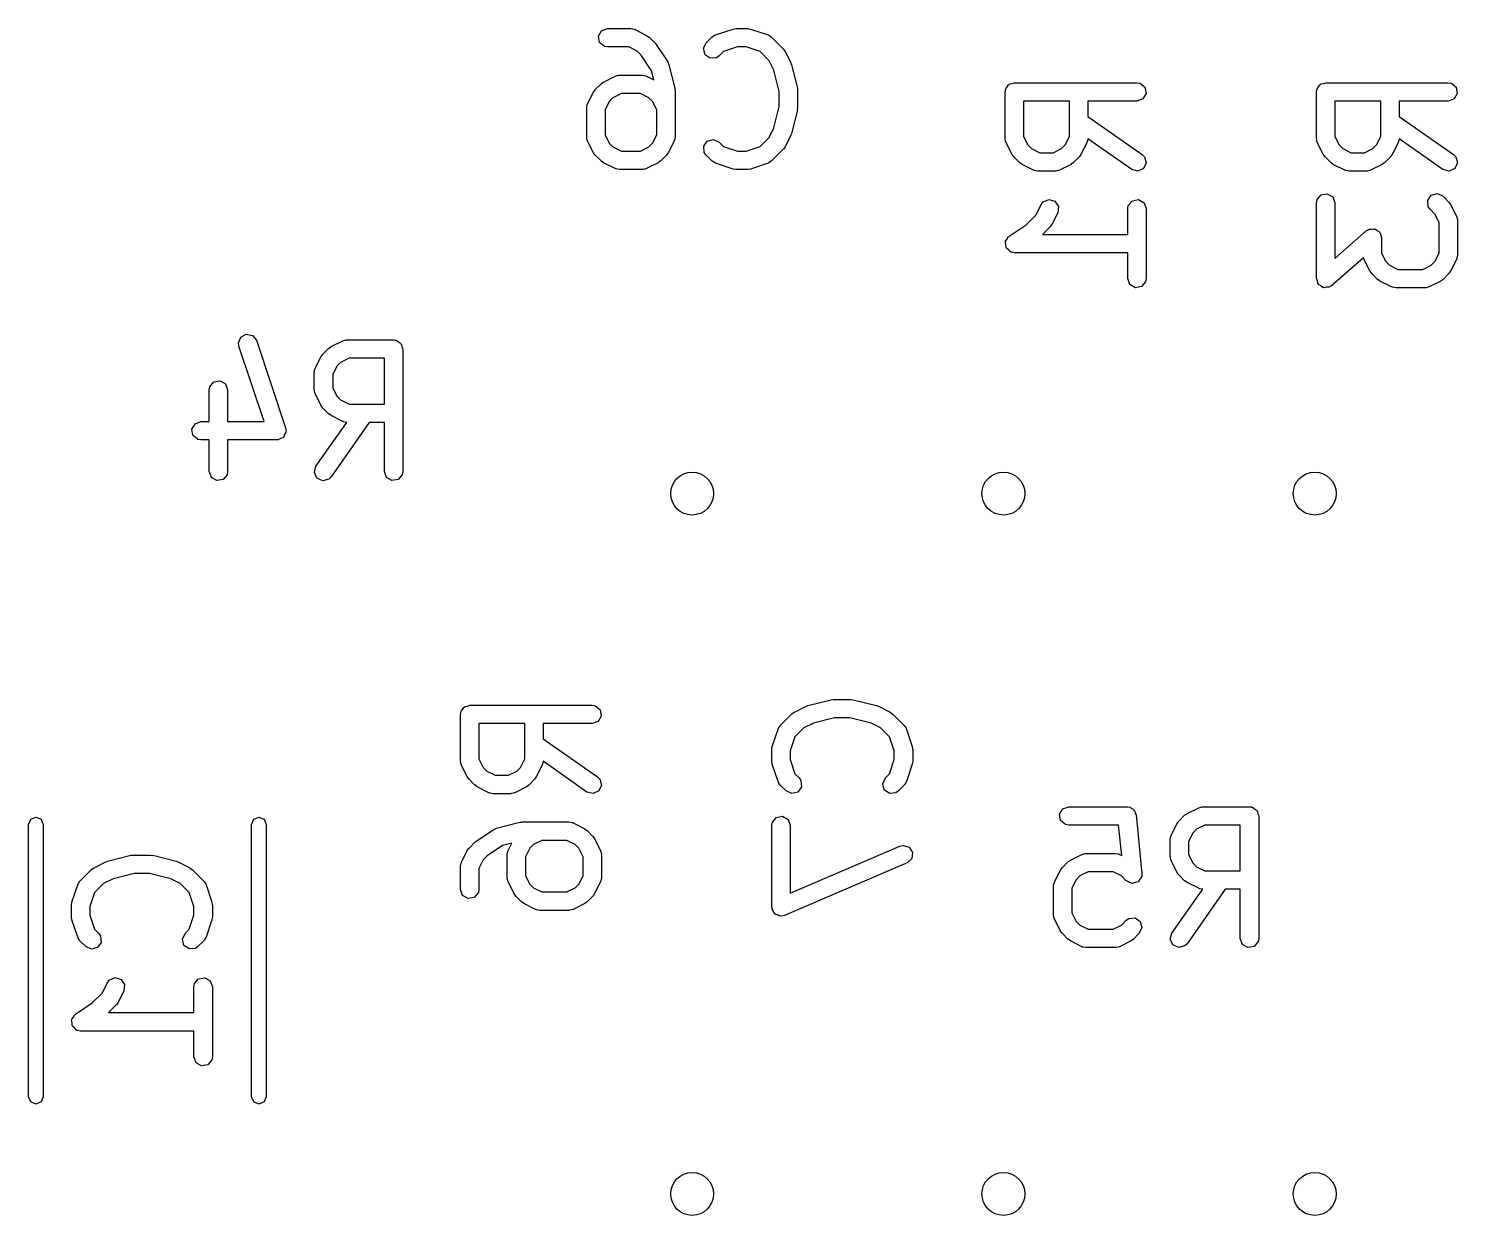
# Model space of a CAD drawing. Extents: x 0.07 to 2.32, y 0.09 to 1.51.
# Drawn here: x 1.8618 to 2.3209, y 0.6681 to 1.0494 of the extents above; entities that cross this region are included whole.
import ezdxf

# ---------------------------------------------------------------- set-up
doc = ezdxf.new("R2010")
doc.units = 0
doc.header["$MEASUREMENT"] = 0
doc.layers.add('BLACK', color=7, linetype='CONTINUOUS')

msp = doc.modelspace()

# ---------------------------------------------------------------- linework, layer by layer
at = {"layer": 'BLACK', "linetype": 'CONTINUOUS'}
for p, q in [((2.04491, 1.04698), (2.04592, 1.04873)), ((2.04526, 1.04499), (2.04491, 1.04698)), ((2.04592, 1.04873), (2.04782, 1.04942)), ((2.04782, 1.04942), (2.05531, 1.04942)), ((2.05531, 1.04942), (2.05632, 1.04924)), ((2.05632, 1.04924), (2.05646, 1.04912)), ((2.05646, 1.04912), (2.05664, 1.0491)), ((2.05664, 1.0491), (2.06038, 1.04723)), ((2.06038, 1.04723), (2.06109, 1.0467)), ((2.06109, 1.0467), (2.06115, 1.04668)), ((2.06115, 1.04668), (2.06303, 1.0448)), ((2.07947, 1.0448), (2.08135, 1.04668)), ((2.08135, 1.04668), (2.08219, 1.04727)), ((2.08219, 1.04727), (2.08236, 1.04728)), ((2.08236, 1.04728), (2.0825, 1.04739)), ((2.0825, 1.04739), (2.08813, 1.04926)), ((2.08813, 1.04926), (2.089, 1.04939)), ((2.089, 1.04939), (2.08906, 1.04942)), ((2.08906, 1.04942), (2.09281, 1.04942)), ((2.09281, 1.04942), (2.09368, 1.04926)), ((2.09368, 1.04926), (2.09374, 1.04926)), ((2.09374, 1.04926), (2.09937, 1.04739)), ((2.09937, 1.04739), (2.10027, 1.0469)), ((2.10027, 1.0469), (2.10036, 1.04675)), ((2.10036, 1.04675), (2.10052, 1.04668)), ((2.10052, 1.04668), (2.10427, 1.04293)), ((2.04681, 1.04369), (2.04526, 1.04499)), ((2.04782, 1.04351), (2.04681, 1.04369)), ((2.05462, 1.04351), (2.04782, 1.04351)), ((2.05732, 1.04216), (2.05462, 1.04351)), ((2.05864, 1.04083), (2.05732, 1.04216)), ((2.06303, 1.0448), (2.06329, 1.04443)), ((2.06329, 1.04443), (2.0634, 1.04435)), ((2.0634, 1.04435), (2.06715, 1.03873)), ((2.07862, 1.04297), (2.07947, 1.0448)), ((2.07914, 1.04102), (2.07862, 1.04297)), ((2.08954, 1.04351), (2.08503, 1.04201)), ((2.09233, 1.04351), (2.08954, 1.04351)), ((2.09684, 1.04201), (2.09233, 1.04351)), ((2.10427, 1.04293), (2.10478, 1.0422)), ((2.10478, 1.0422), (2.10483, 1.04216)), ((2.10483, 1.04216), (2.1067, 1.03841)), ((2.06195, 1.03588), (2.05864, 1.04083)), ((2.06715, 1.03873), (2.06754, 1.03782)), ((2.06754, 1.03782), (2.06755, 1.03781)), ((2.06755, 1.03781), (2.06943, 1.03031)), ((2.0808, 1.03986), (2.07914, 1.04102)), ((2.08281, 1.04004), (2.0808, 1.03986)), ((2.08365, 1.04063), (2.08281, 1.04004)), ((2.08503, 1.04201), (2.08365, 1.04063)), ((2.09976, 1.03909), (2.09684, 1.04201)), ((2.10127, 1.03606), (2.09976, 1.03909)), ((2.1067, 1.03841), (2.10685, 1.03792)), ((2.10685, 1.03792), (2.10692, 1.03781)), ((2.10692, 1.03781), (2.1088, 1.03031)), ((2.0465, 1.03223), (2.05024, 1.03411)), ((2.05024, 1.03411), (2.05123, 1.0344)), ((2.05123, 1.0344), (2.0514, 1.03436)), ((2.0514, 1.03436), (2.05157, 1.03442)), ((2.05157, 1.03442), (2.05906, 1.03442)), ((2.05906, 1.03442), (2.06007, 1.03424)), ((2.06007, 1.03424), (2.06021, 1.03413)), ((2.06021, 1.03413), (2.06038, 1.03411)), ((2.06038, 1.03411), (2.06268, 1.03296)), ((2.06268, 1.03296), (2.06195, 1.03588)), ((2.10298, 1.02923), (2.10127, 1.03606)), ((2.04143, 1.02529), (2.0433, 1.02904)), ((2.0433, 1.02904), (2.04383, 1.02975)), ((2.04383, 1.02975), (2.04385, 1.0298)), ((2.04385, 1.0298), (2.04573, 1.03168)), ((2.04573, 1.03168), (2.04645, 1.03219)), ((2.04645, 1.03219), (2.0465, 1.03223)), ((2.05226, 1.02851), (2.04956, 1.02716)), ((2.05837, 1.02851), (2.05226, 1.02851)), ((2.06106, 1.02716), (2.05837, 1.02851)), ((2.06943, 1.03031), (2.06947, 1.02972)), ((2.06947, 1.02972), (2.06952, 1.02959)), ((2.06952, 1.02959), (2.06952, 1.01459)), ((2.10298, 1.02433), (2.10298, 1.02923)), ((2.1088, 1.03031), (2.10884, 1.02972)), ((2.10884, 1.02972), (2.10889, 1.02959)), ((2.10889, 1.02959), (2.10889, 1.02397)), ((2.17558, 1.02906), (2.17565, 1.02944)), ((2.17558, 1.01406), (2.17558, 1.02906)), ((2.17563, 1.02957), (2.17569, 1.02969)), ((2.17565, 1.02944), (2.17563, 1.02957)), ((2.17569, 1.02969), (2.17576, 1.03007)), ((2.17576, 1.03007), (2.17625, 1.03066)), ((2.17625, 1.03066), (2.17664, 1.03132)), ((2.17664, 1.03132), (2.17689, 1.03141)), ((2.17689, 1.03141), (2.17706, 1.03162)), ((2.17706, 1.03162), (2.17782, 1.03175)), ((2.17782, 1.03175), (2.17854, 1.03201)), ((2.17854, 1.03201), (2.21791, 1.03201)), ((2.21791, 1.03201), (2.21892, 1.03183)), ((2.21892, 1.03183), (2.22046, 1.03054)), ((2.22081, 1.02855), (2.2198, 1.0268)), ((2.22046, 1.03054), (2.22081, 1.02855)), ((2.27558, 1.02906), (2.27565, 1.02944)), ((2.27558, 1.01406), (2.27558, 1.02906)), ((2.27563, 1.02957), (2.27569, 1.02969)), ((2.27565, 1.02944), (2.27563, 1.02957)), ((2.27569, 1.02969), (2.27576, 1.03007)), ((2.27576, 1.03007), (2.27625, 1.03066)), ((2.27625, 1.03066), (2.27664, 1.03132)), ((2.27664, 1.03132), (2.27689, 1.03141)), ((2.27689, 1.03141), (2.27706, 1.03162)), ((2.27706, 1.03162), (2.27782, 1.03175)), ((2.27782, 1.03175), (2.27854, 1.03201)), ((2.27854, 1.03201), (2.31791, 1.03201)), ((2.31791, 1.03201), (2.31892, 1.03183)), ((2.31892, 1.03183), (2.32046, 1.03054)), ((2.32081, 1.02855), (2.3198, 1.0268)), ((2.32046, 1.03054), (2.32081, 1.02855)), ((2.04111, 1.02397), (2.04129, 1.02498)), ((2.04111, 1.01459), (2.04111, 1.02397)), ((2.04129, 1.02498), (2.04141, 1.02511)), ((2.04141, 1.02511), (2.04143, 1.02529)), ((2.04837, 1.02597), (2.04702, 1.02327)), ((2.04956, 1.02716), (2.04837, 1.02597)), ((2.06226, 1.02597), (2.06106, 1.02716)), ((2.06361, 1.02327), (2.06226, 1.02597)), ((2.10127, 1.0175), (2.10298, 1.02433)), ((2.10889, 1.02397), (2.10878, 1.02339)), ((2.19621, 1.02611), (2.18149, 1.02611)), ((2.18149, 1.02611), (2.18149, 1.01476)), ((2.19621, 1.01476), (2.19621, 1.02611)), ((2.21791, 1.02611), (2.20211, 1.02611)), ((2.20211, 1.02611), (2.20211, 1.02122)), ((2.2198, 1.0268), (2.21791, 1.02611)), ((2.29621, 1.02611), (2.28149, 1.02611)), ((2.28149, 1.02611), (2.28149, 1.01476)), ((2.29621, 1.01476), (2.29621, 1.02611)), ((2.31791, 1.02611), (2.30211, 1.02611)), ((2.30211, 1.02611), (2.30211, 1.02122)), ((2.3198, 1.0268), (2.31791, 1.02611)), ((2.04702, 1.02327), (2.04702, 1.01529)), ((2.06361, 1.01529), (2.06361, 1.02327)), ((2.1088, 1.02325), (2.10692, 1.01575)), ((2.10878, 1.02339), (2.1088, 1.02325)), ((2.20211, 1.02122), (2.2196, 1.00898)), ((2.30211, 1.02122), (2.3196, 1.00898)), ((2.04117, 1.01443), (2.04111, 1.01459)), ((2.04702, 1.01529), (2.04837, 1.01259)), ((2.06226, 1.01259), (2.06361, 1.01529)), ((2.06952, 1.01459), (2.06934, 1.01358)), ((2.09976, 1.01447), (2.10127, 1.0175)), ((2.1067, 1.01515), (2.10483, 1.0114)), ((2.10672, 1.01529), (2.1067, 1.01515)), ((2.10692, 1.01575), (2.10672, 1.01529)), ((2.18149, 1.01476), (2.18284, 1.01206)), ((2.19486, 1.01206), (2.19621, 1.01476)), ((2.28149, 1.01476), (2.28284, 1.01206)), ((2.29486, 1.01206), (2.29621, 1.01476)), ((2.04113, 1.01426), (2.04117, 1.01443)), ((2.04143, 1.01327), (2.04113, 1.01426)), ((2.0433, 1.00952), (2.04143, 1.01327)), ((2.04837, 1.01259), (2.04956, 1.0114)), ((2.04956, 1.0114), (2.05226, 1.01005)), ((2.05226, 1.01005), (2.05837, 1.01005)), ((2.05837, 1.01005), (2.06106, 1.0114)), ((2.06106, 1.0114), (2.06226, 1.01259)), ((2.0692, 1.01327), (2.06733, 1.00952)), ((2.06922, 1.01345), (2.0692, 1.01327)), ((2.06934, 1.01358), (2.06922, 1.01345)), ((2.07871, 1.01161), (2.07987, 1.01326)), ((2.07889, 1.0096), (2.07871, 1.01161)), ((2.07987, 1.01326), (2.08182, 1.01378)), ((2.08182, 1.01378), (2.08365, 1.01293)), ((2.08365, 1.01293), (2.08503, 1.01155)), ((2.08503, 1.01155), (2.08954, 1.01005)), ((2.08954, 1.01005), (2.09233, 1.01005)), ((2.09233, 1.01005), (2.09684, 1.01155)), ((2.09684, 1.01155), (2.09976, 1.01447)), ((2.10427, 1.01063), (2.10052, 1.00688)), ((2.1043, 1.01069), (2.10427, 1.01063)), ((2.10483, 1.0114), (2.1043, 1.01069)), ((2.17564, 1.01389), (2.17558, 1.01406)), ((2.1756, 1.01372), (2.17564, 1.01389)), ((2.1759, 1.01274), (2.1756, 1.01372)), ((2.17777, 1.00899), (2.1759, 1.01274)), ((2.18284, 1.01206), (2.18403, 1.01086)), ((2.18403, 1.01086), (2.18673, 1.00951)), ((2.19096, 1.00951), (2.19366, 1.01086)), ((2.19366, 1.01086), (2.19486, 1.01206)), ((2.2018, 1.01274), (2.19992, 1.00899)), ((2.20182, 1.01292), (2.2018, 1.01274)), ((2.20193, 1.01305), (2.20182, 1.01292)), ((2.2021, 1.01402), (2.20193, 1.01305)), ((2.21621, 1.00414), (2.2021, 1.01402)), ((2.27564, 1.01389), (2.27558, 1.01406)), ((2.2756, 1.01372), (2.27564, 1.01389)), ((2.2759, 1.01274), (2.2756, 1.01372)), ((2.27777, 1.00899), (2.2759, 1.01274)), ((2.28284, 1.01206), (2.28403, 1.01086)), ((2.28403, 1.01086), (2.28673, 1.00951)), ((2.29096, 1.00951), (2.29366, 1.01086)), ((2.29366, 1.01086), (2.29486, 1.01206)), ((2.3018, 1.01274), (2.29992, 1.00899)), ((2.30182, 1.01292), (2.3018, 1.01274)), ((2.30193, 1.01305), (2.30182, 1.01292)), ((2.3021, 1.01402), (2.30193, 1.01305)), ((2.31621, 1.00414), (2.3021, 1.01402)), ((2.04335, 1.00948), (2.0433, 1.00952)), ((2.04385, 1.00876), (2.04335, 1.00948)), ((2.04573, 1.00688), (2.04385, 1.00876)), ((2.04579, 1.00685), (2.04573, 1.00688)), ((2.0465, 1.00633), (2.04579, 1.00685)), ((2.05024, 1.00445), (2.0465, 1.00633)), ((2.06413, 1.00633), (2.06038, 1.00445)), ((2.06418, 1.00637), (2.06413, 1.00633)), ((2.0649, 1.00688), (2.06418, 1.00637)), ((2.06678, 1.00876), (2.0649, 1.00688)), ((2.0668, 1.00881), (2.06678, 1.00876)), ((2.06733, 1.00952), (2.0668, 1.00881)), ((2.07947, 1.00876), (2.07889, 1.0096)), ((2.08135, 1.00688), (2.07947, 1.00876)), ((2.08151, 1.00681), (2.08135, 1.00688)), ((2.0816, 1.00666), (2.08151, 1.00681)), ((2.0825, 1.00617), (2.0816, 1.00666)), ((2.08813, 1.00429), (2.0825, 1.00617)), ((2.09937, 1.00617), (2.09374, 1.00429)), ((2.09951, 1.00628), (2.09937, 1.00617)), ((2.09968, 1.00629), (2.09951, 1.00628)), ((2.10052, 1.00688), (2.09968, 1.00629)), ((2.17782, 1.00895), (2.17777, 1.00899)), ((2.17832, 1.00822), (2.17782, 1.00895)), ((2.1802, 1.00635), (2.17832, 1.00822)), ((2.18026, 1.00632), (2.1802, 1.00635)), ((2.18097, 1.0058), (2.18026, 1.00632)), ((2.18471, 1.00392), (2.18097, 1.0058)), ((2.18673, 1.00951), (2.19096, 1.00951)), ((2.19673, 1.0058), (2.19298, 1.00392)), ((2.19677, 1.00584), (2.19673, 1.0058)), ((2.1975, 1.00635), (2.19677, 1.00584)), ((2.19937, 1.00822), (2.1975, 1.00635)), ((2.1994, 1.00828), (2.19937, 1.00822)), ((2.19992, 1.00899), (2.1994, 1.00828)), ((2.2196, 1.00898), (2.22032, 1.00826)), ((2.22085, 1.0063), (2.21999, 1.00447)), ((2.22032, 1.00826), (2.22085, 1.0063)), ((2.27782, 1.00895), (2.27777, 1.00899)), ((2.27832, 1.00822), (2.27782, 1.00895)), ((2.2802, 1.00635), (2.27832, 1.00822)), ((2.28026, 1.00632), (2.2802, 1.00635)), ((2.28097, 1.0058), (2.28026, 1.00632)), ((2.28471, 1.00392), (2.28097, 1.0058)), ((2.28673, 1.00951), (2.29096, 1.00951)), ((2.29673, 1.0058), (2.29298, 1.00392)), ((2.29677, 1.00584), (2.29673, 1.0058)), ((2.2975, 1.00635), (2.29677, 1.00584)), ((2.29937, 1.00822), (2.2975, 1.00635)), ((2.2994, 1.00828), (2.29937, 1.00822)), ((2.29992, 1.00899), (2.2994, 1.00828)), ((2.3196, 1.00898), (2.32032, 1.00826)), ((2.32085, 1.0063), (2.31999, 1.00447)), ((2.32032, 1.00826), (2.32085, 1.0063)), ((2.05042, 1.00443), (2.05024, 1.00445)), ((2.05056, 1.00432), (2.05042, 1.00443)), ((2.05157, 1.00414), (2.05056, 1.00432)), ((2.05906, 1.00414), (2.05157, 1.00414)), ((2.05923, 1.0042), (2.05906, 1.00414)), ((2.0594, 1.00416), (2.05923, 1.0042)), ((2.06038, 1.00445), (2.0594, 1.00416)), ((2.08819, 1.00429), (2.08813, 1.00429)), ((2.08906, 1.00414), (2.08819, 1.00429)), ((2.09281, 1.00414), (2.08906, 1.00414)), ((2.09287, 1.00416), (2.09281, 1.00414)), ((2.09374, 1.00429), (2.09287, 1.00416)), ((2.18489, 1.0039), (2.18471, 1.00392)), ((2.18503, 1.00379), (2.18489, 1.0039)), ((2.18604, 1.00361), (2.18503, 1.00379)), ((2.19166, 1.00361), (2.18604, 1.00361)), ((2.19183, 1.00367), (2.19166, 1.00361)), ((2.192, 1.00363), (2.19183, 1.00367)), ((2.19298, 1.00392), (2.192, 1.00363)), ((2.21816, 1.00362), (2.21621, 1.00414)), ((2.21999, 1.00447), (2.21816, 1.00362)), ((2.28489, 1.0039), (2.28471, 1.00392)), ((2.28503, 1.00379), (2.28489, 1.0039)), ((2.28604, 1.00361), (2.28503, 1.00379)), ((2.29166, 1.00361), (2.28604, 1.00361)), ((2.29183, 1.00367), (2.29166, 1.00361)), ((2.292, 1.00363), (2.29183, 1.00367)), ((2.29298, 1.00392), (2.292, 1.00363)), ((2.31816, 1.00362), (2.31621, 1.00414)), ((2.31999, 1.00447), (2.31816, 1.00362)), ((2.27706, 0.996), (2.27905, 0.99635)), ((2.27905, 0.99635), (2.2808, 0.99534)), ((2.31246, 0.99586), (2.31441, 0.99638)), ((2.31441, 0.99638), (2.31624, 0.99553)), ((2.18548, 0.98956), (2.18714, 0.99288)), ((2.18714, 0.99288), (2.18775, 0.99371)), ((2.18775, 0.99371), (2.18961, 0.99451)), ((2.18961, 0.99451), (2.19154, 0.99394)), ((2.19154, 0.99394), (2.19266, 0.99225)), ((2.19266, 0.99225), (2.19243, 0.99024)), ((2.21495, 0.99156), (2.21513, 0.99257)), ((2.21495, 0.98327), (2.21495, 0.99156)), ((2.21513, 0.99257), (2.21643, 0.99412)), ((2.21643, 0.99412), (2.21842, 0.99447)), ((2.21842, 0.99447), (2.22017, 0.99346)), ((2.22017, 0.99346), (2.22086, 0.99156)), ((2.22086, 0.99156), (2.22086, 0.96907)), ((2.27558, 0.99344), (2.27576, 0.99445)), ((2.27558, 0.96907), (2.27558, 0.99344)), ((2.27576, 0.99445), (2.27706, 0.996)), ((2.2808, 0.99534), (2.28149, 0.99344)), ((2.28149, 0.99344), (2.28149, 0.97557)), ((2.3113, 0.9942), (2.31246, 0.99586)), ((2.31148, 0.99219), (2.3113, 0.9942)), ((2.31207, 0.99135), (2.31148, 0.99219)), ((2.31624, 0.99553), (2.31812, 0.99365)), ((2.31812, 0.99365), (2.31863, 0.99293)), ((2.31863, 0.99293), (2.31867, 0.99288)), ((2.31867, 0.99288), (2.32055, 0.98913)), ((2.18228, 0.98636), (2.18548, 0.98956)), ((2.19243, 0.99024), (2.19055, 0.98649)), ((2.3136, 0.98981), (2.31207, 0.99135)), ((2.31495, 0.98712), (2.3136, 0.98981)), ((2.31495, 0.97726), (2.31495, 0.98712)), ((2.32055, 0.98913), (2.32084, 0.98815)), ((2.32084, 0.98815), (2.3208, 0.98798)), ((2.3208, 0.98798), (2.32086, 0.98781)), ((2.32086, 0.98781), (2.32086, 0.97657)), ((2.17621, 0.98183), (2.17664, 0.98258)), ((2.17664, 0.98258), (2.1768, 0.98263)), ((2.1768, 0.98263), (2.1769, 0.98277)), ((2.1769, 0.98277), (2.18228, 0.98636)), ((2.19, 0.98573), (2.18754, 0.98327)), ((2.18754, 0.98327), (2.21495, 0.98327)), ((2.19003, 0.98578), (2.19, 0.98573)), ((2.19055, 0.98649), (2.19003, 0.98578)), ((2.28149, 0.97557), (2.29159, 0.98441)), ((2.29159, 0.98441), (2.29197, 0.98464)), ((2.29197, 0.98464), (2.29206, 0.98475)), ((2.29206, 0.98475), (2.29218, 0.98477)), ((2.29218, 0.98477), (2.29247, 0.98494)), ((2.29247, 0.98494), (2.29326, 0.98496)), ((2.29326, 0.98496), (2.29405, 0.9851)), ((2.29405, 0.9851), (2.29425, 0.98498)), ((2.29425, 0.98498), (2.29449, 0.98498)), ((2.29449, 0.98498), (2.29511, 0.98449)), ((2.29511, 0.98449), (2.2958, 0.98409)), ((2.2958, 0.98409), (2.29588, 0.98387)), ((2.29588, 0.98387), (2.29606, 0.98372)), ((2.29606, 0.98372), (2.29621, 0.98294)), ((2.29621, 0.98294), (2.29649, 0.98219)), ((2.17563, 0.98083), (2.17571, 0.98097)), ((2.17578, 0.97998), (2.17563, 0.98083)), ((2.1757, 0.98114), (2.17621, 0.98183)), ((2.17571, 0.98097), (2.1757, 0.98114)), ((2.17583, 0.97913), (2.17578, 0.97998)), ((2.17595, 0.97901), (2.17583, 0.97913)), ((2.17598, 0.97884), (2.17595, 0.97901)), ((2.17664, 0.97829), (2.17598, 0.97884)), ((2.17723, 0.97767), (2.17664, 0.97829)), ((2.29649, 0.98219), (2.29649, 0.97726)), ((2.1774, 0.97765), (2.17723, 0.97767)), ((2.17753, 0.97754), (2.1774, 0.97765)), ((2.17854, 0.97736), (2.17753, 0.97754)), ((2.21495, 0.97736), (2.17854, 0.97736)), ((2.21495, 0.96907), (2.21495, 0.97736)), ((2.29073, 0.97581), (2.28048, 0.96684)), ((2.29089, 0.97524), (2.29073, 0.97581)), ((2.29277, 0.9715), (2.29089, 0.97524)), ((2.29649, 0.97726), (2.29784, 0.97456)), ((2.29784, 0.97456), (2.29903, 0.97337)), ((2.29903, 0.97337), (2.30173, 0.97202)), ((2.30971, 0.97202), (2.31241, 0.97337)), ((2.31241, 0.97337), (2.3136, 0.97456)), ((2.3136, 0.97456), (2.31495, 0.97726)), ((2.32055, 0.97524), (2.31867, 0.9715)), ((2.32057, 0.97542), (2.32055, 0.97524)), ((2.32068, 0.97556), (2.32057, 0.97542)), ((2.32086, 0.97657), (2.32068, 0.97556)), ((2.21564, 0.96717), (2.21495, 0.96907)), ((2.22086, 0.96907), (2.22068, 0.96806)), ((2.27586, 0.96832), (2.27558, 0.96907)), ((2.29281, 0.97145), (2.29277, 0.9715)), ((2.29332, 0.97073), (2.29281, 0.97145)), ((2.2952, 0.96885), (2.29332, 0.97073)), ((2.29525, 0.96883), (2.2952, 0.96885)), ((2.29596, 0.9683), (2.29525, 0.96883)), ((2.30173, 0.97202), (2.30971, 0.97202)), ((2.31624, 0.96885), (2.31552, 0.96835)), ((2.31812, 0.97073), (2.31624, 0.96885)), ((2.31815, 0.97079), (2.31812, 0.97073)), ((2.31867, 0.9715), (2.31815, 0.97079)), ((2.21739, 0.96616), (2.21564, 0.96717)), ((2.21938, 0.96651), (2.21739, 0.96616)), ((2.22068, 0.96806), (2.21938, 0.96651)), ((2.27601, 0.96754), (2.27586, 0.96832)), ((2.27619, 0.96739), (2.27601, 0.96754)), ((2.27627, 0.96717), (2.27619, 0.96739)), ((2.27696, 0.96677), (2.27627, 0.96717)), ((2.27758, 0.96627), (2.27696, 0.96677)), ((2.27782, 0.96628), (2.27758, 0.96627)), ((2.27802, 0.96616), (2.27782, 0.96628)), ((2.27881, 0.9663), (2.27802, 0.96616)), ((2.2796, 0.96631), (2.27881, 0.9663)), ((2.27989, 0.96649), (2.2796, 0.96631)), ((2.28001, 0.96651), (2.27989, 0.96649)), ((2.2801, 0.96661), (2.28001, 0.96651)), ((2.28048, 0.96684), (2.2801, 0.96661)), ((2.29971, 0.96643), (2.29596, 0.9683)), ((2.29989, 0.96641), (2.29971, 0.96643)), ((2.30002, 0.96629), (2.29989, 0.96641)), ((2.30103, 0.96611), (2.30002, 0.96629)), ((2.31041, 0.96611), (2.30103, 0.96611)), ((2.31057, 0.96617), (2.31041, 0.96611)), ((2.31074, 0.96613), (2.31057, 0.96617)), ((2.31173, 0.96643), (2.31074, 0.96613)), ((2.31548, 0.9683), (2.31173, 0.96643)), ((2.31552, 0.96835), (2.31548, 0.9683)), ((1.92924, 0.94842), (1.92998, 0.9503)), ((1.92998, 0.9503), (1.93176, 0.95126)), ((1.93176, 0.95126), (1.93374, 0.95085)), ((1.93374, 0.95085), (1.93499, 0.94927)), ((1.92939, 0.9474), (1.92924, 0.94842)), ((1.93747, 0.92317), (1.92939, 0.9474)), ((1.93499, 0.94927), (1.94436, 0.92115)), ((1.95635, 0.9448), (1.95822, 0.94668)), ((1.95822, 0.94668), (1.95895, 0.94718)), ((1.95895, 0.94718), (1.95899, 0.94723)), ((1.95899, 0.94723), (1.96274, 0.9491)), ((1.96274, 0.9491), (1.96372, 0.9494)), ((1.96372, 0.9494), (1.96389, 0.94936)), ((1.96389, 0.94936), (1.96406, 0.94942)), ((1.96406, 0.94942), (1.97906, 0.94942)), ((1.97906, 0.94942), (1.97944, 0.94935)), ((1.97944, 0.94935), (1.97957, 0.94937)), ((1.97957, 0.94937), (1.97969, 0.94931)), ((1.97969, 0.94931), (1.98007, 0.94924)), ((1.98007, 0.94924), (1.98066, 0.94875)), ((1.98066, 0.94875), (1.98132, 0.94836)), ((1.98132, 0.94836), (1.98141, 0.94811)), ((1.98141, 0.94811), (1.98162, 0.94794)), ((1.98162, 0.94794), (1.98175, 0.94718)), ((1.98175, 0.94718), (1.98201, 0.94646)), ((1.98201, 0.94646), (1.98201, 0.90709)), ((1.95392, 0.94029), (1.9558, 0.94403)), ((1.9558, 0.94403), (1.95632, 0.94474)), ((1.95632, 0.94474), (1.95635, 0.9448)), ((1.96206, 0.94216), (1.96086, 0.94097)), ((1.96476, 0.94351), (1.96206, 0.94216)), ((1.97611, 0.94351), (1.96476, 0.94351)), ((1.97611, 0.92879), (1.97611, 0.94351)), ((1.95361, 0.93896), (1.95379, 0.93997)), ((1.95361, 0.93334), (1.95361, 0.93896)), ((1.95379, 0.93997), (1.9539, 0.94011)), ((1.9539, 0.94011), (1.95392, 0.94029)), ((1.96086, 0.94097), (1.95951, 0.93827)), ((1.95951, 0.93827), (1.95951, 0.93404)), ((1.91986, 0.93334), (1.92004, 0.93435)), ((1.91986, 0.92317), (1.91986, 0.93334)), ((1.92004, 0.93435), (1.92134, 0.9359)), ((1.92134, 0.9359), (1.92333, 0.93625)), ((1.92333, 0.93625), (1.92508, 0.93524)), ((1.92508, 0.93524), (1.92577, 0.93334)), ((1.92577, 0.93334), (1.92577, 0.92317)), ((1.95367, 0.93317), (1.95361, 0.93334)), ((1.95363, 0.933), (1.95367, 0.93317)), ((1.95392, 0.93202), (1.95363, 0.933)), ((1.9558, 0.92827), (1.95392, 0.93202)), ((1.95951, 0.93404), (1.96086, 0.93134)), ((1.95584, 0.92823), (1.9558, 0.92827)), ((1.95635, 0.9275), (1.95584, 0.92823)), ((1.95822, 0.92563), (1.95635, 0.9275)), ((1.96086, 0.93134), (1.96206, 0.93014)), ((1.96206, 0.93014), (1.96476, 0.92879)), ((1.96476, 0.92879), (1.97611, 0.92879)), ((1.91529, 0.92248), (1.91719, 0.92317)), ((1.91719, 0.92317), (1.91986, 0.92317)), ((1.92577, 0.92317), (1.93747, 0.92317)), ((1.95414, 0.90879), (1.96402, 0.9229)), ((1.95828, 0.9256), (1.95822, 0.92563)), ((1.95899, 0.92508), (1.95828, 0.9256)), ((1.97122, 0.92289), (1.95898, 0.9054)), ((1.96274, 0.9232), (1.95899, 0.92508)), ((1.96292, 0.92318), (1.96274, 0.9232)), ((1.96305, 0.92307), (1.96292, 0.92318)), ((1.96402, 0.9229), (1.96305, 0.92307)), ((1.97611, 0.92289), (1.97122, 0.92289)), ((1.97611, 0.90709), (1.97611, 0.92289)), ((1.91428, 0.92073), (1.91529, 0.92248)), ((1.91463, 0.91874), (1.91428, 0.92073)), ((1.91618, 0.91744), (1.91463, 0.91874)), ((1.94357, 0.91815), (1.94346, 0.91796)), ((1.94377, 0.91826), (1.94357, 0.91815)), ((1.94407, 0.91901), (1.94377, 0.91826)), ((1.94447, 0.9197), (1.94407, 0.91901)), ((1.94436, 0.92115), (1.94452, 0.92014)), ((1.94452, 0.92014), (1.94443, 0.91993)), ((1.94443, 0.91993), (1.94447, 0.9197)), ((1.91719, 0.91726), (1.91618, 0.91744)), ((1.91986, 0.91726), (1.91719, 0.91726)), ((1.91986, 0.90709), (1.91986, 0.91726)), ((1.94156, 0.91726), (1.92577, 0.91726)), ((1.92577, 0.91726), (1.92577, 0.90709)), ((1.94178, 0.91734), (1.94156, 0.91726)), ((1.942, 0.9173), (1.94178, 0.91734)), ((1.9427, 0.91768), (1.942, 0.9173)), ((1.94346, 0.91796), (1.9427, 0.91768)), ((1.92055, 0.9052), (1.91986, 0.90709)), ((1.9223, 0.90419), (1.92055, 0.9052)), ((1.92429, 0.90454), (1.9223, 0.90419)), ((1.92559, 0.90608), (1.92429, 0.90454)), ((1.92577, 0.90709), (1.92559, 0.90608)), ((1.95362, 0.90684), (1.95414, 0.90879)), ((1.95447, 0.90501), (1.95362, 0.90684)), ((1.9563, 0.90415), (1.95447, 0.90501)), ((1.95826, 0.90468), (1.9563, 0.90415)), ((1.95898, 0.9054), (1.95826, 0.90468)), ((1.9768, 0.9052), (1.97611, 0.90709)), ((1.97855, 0.90419), (1.9768, 0.9052)), ((1.98054, 0.90454), (1.97855, 0.90419)), ((1.98183, 0.90608), (1.98054, 0.90454)), ((1.98201, 0.90709), (1.98183, 0.90608)), ((2.00125, 0.83066), (2.00164, 0.83132)), ((2.00164, 0.83132), (2.00189, 0.83141)), ((2.00189, 0.83141), (2.00206, 0.83162)), ((2.00206, 0.83162), (2.00282, 0.83175)), ((2.00282, 0.83175), (2.00354, 0.83201)), ((2.00354, 0.83201), (2.04291, 0.83201)), ((2.04291, 0.83201), (2.04392, 0.83183)), ((2.04392, 0.83183), (2.04546, 0.83054)), ((2.10784, 0.82983), (2.11159, 0.8317)), ((2.11159, 0.8317), (2.11208, 0.83185)), ((2.11208, 0.83185), (2.11219, 0.83192)), ((2.11219, 0.83192), (2.11969, 0.8338)), ((2.11969, 0.8338), (2.12028, 0.83384)), ((2.12028, 0.83384), (2.12041, 0.83389)), ((2.12041, 0.83389), (2.12603, 0.83389)), ((2.12603, 0.83389), (2.12661, 0.83378)), ((2.12661, 0.83378), (2.12675, 0.8338)), ((2.12675, 0.8338), (2.13425, 0.83192)), ((2.13425, 0.83192), (2.13471, 0.83172)), ((2.13471, 0.83172), (2.13485, 0.8317)), ((2.13485, 0.8317), (2.1386, 0.82983)), ((2.00058, 0.82906), (2.00065, 0.82944)), ((2.00058, 0.81406), (2.00058, 0.82906)), ((2.00063, 0.82957), (2.00069, 0.82969)), ((2.00065, 0.82944), (2.00063, 0.82957)), ((2.00069, 0.82969), (2.00076, 0.83007)), ((2.00076, 0.83007), (2.00125, 0.83066)), ((2.0448, 0.8268), (2.04291, 0.82611)), ((2.04581, 0.82855), (2.0448, 0.8268)), ((2.04546, 0.83054), (2.04581, 0.82855)), ((2.10332, 0.82552), (2.10707, 0.82927)), ((2.10707, 0.82927), (2.1078, 0.82978)), ((2.1078, 0.82978), (2.10784, 0.82983)), ((2.12077, 0.82798), (2.11394, 0.82627)), ((2.12567, 0.82798), (2.12077, 0.82798)), ((2.1325, 0.82627), (2.12567, 0.82798)), ((2.1386, 0.82983), (2.13931, 0.8293)), ((2.13931, 0.8293), (2.13937, 0.82927)), ((2.13937, 0.82927), (2.14312, 0.82552)), ((2.02121, 0.82611), (2.00649, 0.82611)), ((2.00649, 0.82611), (2.00649, 0.81476)), ((2.02121, 0.81476), (2.02121, 0.82611)), ((2.04291, 0.82611), (2.02711, 0.82611)), ((2.02711, 0.82611), (2.02711, 0.82122)), ((2.10073, 0.81874), (2.10261, 0.82437)), ((2.10261, 0.82437), (2.1031, 0.82527)), ((2.1031, 0.82527), (2.10325, 0.82536)), ((2.10325, 0.82536), (2.10332, 0.82552)), ((2.10799, 0.82184), (2.10649, 0.81733)), ((2.11091, 0.82476), (2.10799, 0.82184)), ((2.11394, 0.82627), (2.11091, 0.82476)), ((2.13553, 0.82476), (2.1325, 0.82627)), ((2.13845, 0.82184), (2.13553, 0.82476)), ((2.13995, 0.81733), (2.13845, 0.82184)), ((2.14312, 0.82552), (2.14371, 0.82468)), ((2.14371, 0.82468), (2.14372, 0.82451)), ((2.14372, 0.82451), (2.14383, 0.82437)), ((2.14383, 0.82437), (2.14571, 0.81874)), ((2.02711, 0.82122), (2.0446, 0.80898)), ((2.10058, 0.81781), (2.10074, 0.81868)), ((2.10058, 0.81406), (2.10058, 0.81781)), ((2.10074, 0.81868), (2.10073, 0.81874)), ((2.10649, 0.81733), (2.10649, 0.81454)), ((2.13995, 0.81454), (2.13995, 0.81733)), ((2.14571, 0.81874), (2.14584, 0.81787)), ((2.14584, 0.81787), (2.14586, 0.81781)), ((2.14586, 0.81781), (2.14586, 0.81406)), ((2.00064, 0.81389), (2.00058, 0.81406)), ((2.0006, 0.81372), (2.00064, 0.81389)), ((2.0009, 0.81274), (2.0006, 0.81372)), ((2.00277, 0.80899), (2.0009, 0.81274)), ((2.00649, 0.81476), (2.00784, 0.81206)), ((2.01986, 0.81206), (2.02121, 0.81476)), ((2.0268, 0.81274), (2.02492, 0.80899)), ((2.02682, 0.81292), (2.0268, 0.81274)), ((2.02693, 0.81305), (2.02682, 0.81292)), ((2.0271, 0.81402), (2.02693, 0.81305)), ((2.04121, 0.80414), (2.0271, 0.81402)), ((2.10061, 0.814), (2.10058, 0.81406)), ((2.10073, 0.81313), (2.10061, 0.814)), ((2.10261, 0.8075), (2.10073, 0.81313)), ((2.10649, 0.81454), (2.10799, 0.81003)), ((2.13845, 0.81003), (2.13995, 0.81454)), ((2.14571, 0.81313), (2.14383, 0.8075)), ((2.14586, 0.81406), (2.14571, 0.81319)), ((2.14571, 0.81319), (2.14571, 0.81313)), ((2.00282, 0.80895), (2.00277, 0.80899)), ((2.00332, 0.80822), (2.00282, 0.80895)), ((2.0052, 0.80635), (2.00332, 0.80822)), ((2.00784, 0.81206), (2.00903, 0.81086)), ((2.00903, 0.81086), (2.01173, 0.80951)), ((2.01173, 0.80951), (2.01596, 0.80951)), ((2.01596, 0.80951), (2.01866, 0.81086)), ((2.01866, 0.81086), (2.01986, 0.81206)), ((2.02437, 0.80822), (2.0225, 0.80635)), ((2.0244, 0.80828), (2.02437, 0.80822)), ((2.02492, 0.80899), (2.0244, 0.80828)), ((2.0446, 0.80898), (2.04532, 0.80826)), ((2.04532, 0.80826), (2.04585, 0.8063)), ((2.10799, 0.81003), (2.10937, 0.80865)), ((2.10937, 0.80865), (2.10996, 0.80781)), ((2.13622, 0.80682), (2.13707, 0.80865)), ((2.13707, 0.80865), (2.13845, 0.81003)), ((2.00526, 0.80632), (2.0052, 0.80635)), ((2.00597, 0.8058), (2.00526, 0.80632)), ((2.00971, 0.80392), (2.00597, 0.8058)), ((2.00989, 0.8039), (2.00971, 0.80392)), ((2.01003, 0.80379), (2.00989, 0.8039)), ((2.01104, 0.80361), (2.01003, 0.80379)), ((2.01666, 0.80361), (2.01104, 0.80361)), ((2.01683, 0.80367), (2.01666, 0.80361)), ((2.017, 0.80363), (2.01683, 0.80367)), ((2.01798, 0.80392), (2.017, 0.80363)), ((2.02173, 0.8058), (2.01798, 0.80392)), ((2.02177, 0.80584), (2.02173, 0.8058)), ((2.0225, 0.80635), (2.02177, 0.80584)), ((2.04316, 0.80362), (2.04121, 0.80414)), ((2.04499, 0.80447), (2.04316, 0.80362)), ((2.04585, 0.8063), (2.04499, 0.80447)), ((2.10272, 0.80736), (2.10261, 0.8075)), ((2.10273, 0.80719), (2.10272, 0.80736)), ((2.10332, 0.80635), (2.10273, 0.80719)), ((2.1052, 0.80447), (2.10332, 0.80635)), ((2.10703, 0.80362), (2.1052, 0.80447)), ((2.10898, 0.80414), (2.10703, 0.80362)), ((2.11014, 0.8058), (2.10898, 0.80414)), ((2.10996, 0.80781), (2.11014, 0.8058)), ((2.13674, 0.80487), (2.13622, 0.80682)), ((2.13839, 0.80371), (2.13674, 0.80487)), ((2.1404, 0.80389), (2.13839, 0.80371)), ((2.14124, 0.80447), (2.1404, 0.80389)), ((2.14312, 0.80635), (2.14124, 0.80447)), ((2.14319, 0.80651), (2.14312, 0.80635)), ((2.14334, 0.8066), (2.14319, 0.80651)), ((2.14383, 0.8075), (2.14334, 0.8066)), ((2.19404, 0.79873), (2.19594, 0.79942)), ((2.19594, 0.79942), (2.21469, 0.79942)), ((2.21469, 0.79942), (2.21484, 0.79939)), ((2.21484, 0.79939), (2.21491, 0.79941)), ((2.21491, 0.79941), (2.21502, 0.79936)), ((2.21502, 0.79936), (2.2157, 0.79924)), ((2.2157, 0.79924), (2.21618, 0.79884)), ((2.21618, 0.79884), (2.21675, 0.79858)), ((2.23399, 0.79723), (2.23774, 0.7991)), ((2.23774, 0.7991), (2.23872, 0.7994)), ((2.23872, 0.7994), (2.23889, 0.79936)), ((2.23889, 0.79936), (2.23906, 0.79942)), ((2.23906, 0.79942), (2.25406, 0.79942)), ((2.25406, 0.79942), (2.25444, 0.79935)), ((2.25444, 0.79935), (2.25457, 0.79937)), ((2.25457, 0.79937), (2.25469, 0.79931)), ((2.25469, 0.79931), (2.25507, 0.79924)), ((2.25507, 0.79924), (2.25566, 0.79875)), ((2.25566, 0.79875), (2.25632, 0.79836)), ((1.86181, 0.79375), (1.8625, 0.79542)), ((1.8625, 0.79542), (1.86417, 0.79611)), ((1.86417, 0.79611), (1.86584, 0.79542)), ((1.86584, 0.79542), (1.86654, 0.79375)), ((1.93346, 0.79375), (1.93416, 0.79542)), ((1.93416, 0.79542), (1.93583, 0.79611)), ((1.93583, 0.79611), (1.9375, 0.79542)), ((1.9375, 0.79542), (1.93819, 0.79375)), ((2.01219, 0.79255), (2.01969, 0.79443)), ((2.01969, 0.79443), (2.02028, 0.79447)), ((2.02028, 0.79447), (2.02041, 0.79452)), ((2.02041, 0.79452), (2.03541, 0.79452)), ((2.03541, 0.79452), (2.03642, 0.79434)), ((2.03642, 0.79434), (2.03655, 0.79422)), ((2.03655, 0.79422), (2.03673, 0.7942)), ((2.03673, 0.7942), (2.04048, 0.79233)), ((2.10058, 0.79344), (2.10076, 0.79445)), ((2.10076, 0.79445), (2.10206, 0.796)), ((2.10206, 0.796), (2.10405, 0.79635)), ((2.10405, 0.79635), (2.1058, 0.79534)), ((2.1058, 0.79534), (2.10649, 0.79344)), ((2.19303, 0.79698), (2.19404, 0.79873)), ((2.19338, 0.79499), (2.19303, 0.79698)), ((2.19493, 0.79369), (2.19338, 0.79499)), ((2.21675, 0.79858), (2.21693, 0.79821)), ((2.21693, 0.79821), (2.21725, 0.79794)), ((2.21725, 0.79794), (2.21735, 0.79732)), ((2.21735, 0.79732), (2.21763, 0.79676)), ((2.21763, 0.79676), (2.2195, 0.77801)), ((2.2308, 0.79403), (2.23132, 0.79474)), ((2.23132, 0.79474), (2.23135, 0.7948)), ((2.23135, 0.7948), (2.23322, 0.79668)), ((2.23322, 0.79668), (2.23395, 0.79718)), ((2.23395, 0.79718), (2.23399, 0.79723)), ((2.25632, 0.79836), (2.25641, 0.79811)), ((2.25641, 0.79811), (2.25662, 0.79794)), ((2.25662, 0.79794), (2.25675, 0.79718)), ((2.25675, 0.79718), (2.25701, 0.79646)), ((2.25701, 0.79646), (2.25701, 0.75709)), ((1.86181, 0.70625), (1.86181, 0.79375)), ((1.86654, 0.79375), (1.86654, 0.70625)), ((1.93346, 0.70625), (1.93346, 0.79375)), ((1.93819, 0.79375), (1.93819, 0.70625)), ((2.00565, 0.7884), (2.01127, 0.79215)), ((2.01127, 0.79215), (2.01218, 0.79254)), ((2.01218, 0.79254), (2.01219, 0.79255)), ((2.04048, 0.79233), (2.04119, 0.7918)), ((2.04119, 0.7918), (2.04124, 0.79178)), ((2.04124, 0.79178), (2.04312, 0.7899)), ((2.04312, 0.7899), (2.04363, 0.78918)), ((2.10058, 0.76719), (2.10058, 0.79344)), ((2.10649, 0.79344), (2.10649, 0.77167)), ((2.19594, 0.79351), (2.19493, 0.79369)), ((2.21202, 0.79351), (2.19594, 0.79351)), ((2.21299, 0.78374), (2.21202, 0.79351)), ((2.22861, 0.78896), (2.22879, 0.78997)), ((2.22879, 0.78997), (2.2289, 0.79011)), ((2.2289, 0.79011), (2.22892, 0.79029)), ((2.22892, 0.79029), (2.2308, 0.79403)), ((2.23586, 0.79097), (2.23451, 0.78827)), ((2.23706, 0.79216), (2.23586, 0.79097)), ((2.23976, 0.79351), (2.23706, 0.79216)), ((2.25111, 0.79351), (2.23976, 0.79351)), ((2.25111, 0.77879), (2.25111, 0.79351)), ((2.0009, 0.78164), (2.00277, 0.78538)), ((2.00277, 0.78538), (2.0033, 0.78609)), ((2.0033, 0.78609), (2.00332, 0.78615)), ((2.00332, 0.78615), (2.0052, 0.78803)), ((2.0052, 0.78803), (2.00557, 0.78829)), ((2.00557, 0.78829), (2.00565, 0.7884)), ((2.01412, 0.78695), (2.00917, 0.78364)), ((2.01704, 0.78768), (2.01412, 0.78695)), ((2.01558, 0.78406), (2.01576, 0.78507)), ((2.01576, 0.78507), (2.01587, 0.78521)), ((2.01587, 0.78521), (2.01589, 0.78538)), ((2.01589, 0.78538), (2.01704, 0.78768)), ((2.02284, 0.78606), (2.02149, 0.78337)), ((2.02403, 0.78726), (2.02284, 0.78606)), ((2.02673, 0.78861), (2.02403, 0.78726)), ((2.03471, 0.78861), (2.02673, 0.78861)), ((2.03741, 0.78726), (2.03471, 0.78861)), ((2.0386, 0.78606), (2.03741, 0.78726)), ((2.03995, 0.78337), (2.0386, 0.78606)), ((2.04363, 0.78918), (2.04367, 0.78913)), ((2.04367, 0.78913), (2.04555, 0.78538)), ((2.04555, 0.78538), (2.04584, 0.7844)), ((2.10649, 0.77167), (2.14174, 0.78678)), ((2.14174, 0.78678), (2.14274, 0.78701)), ((2.14274, 0.78701), (2.14468, 0.78643)), ((2.14468, 0.78643), (2.14578, 0.78474)), ((2.22861, 0.78334), (2.22861, 0.78896)), ((2.23451, 0.78827), (2.23451, 0.78404)), ((1.88284, 0.77983), (1.88659, 0.7817)), ((1.88659, 0.7817), (1.88708, 0.78185)), ((1.88708, 0.78185), (1.88719, 0.78192)), ((1.88719, 0.78192), (1.89469, 0.7838)), ((1.89469, 0.7838), (1.89528, 0.78384)), ((1.89528, 0.78384), (1.89541, 0.78389)), ((1.89541, 0.78389), (1.90103, 0.78389)), ((1.90103, 0.78389), (1.90161, 0.78378)), ((1.90161, 0.78378), (1.90175, 0.7838)), ((1.90175, 0.7838), (1.90925, 0.78192)), ((1.90925, 0.78192), (1.90971, 0.78172)), ((1.90971, 0.78172), (1.90985, 0.7817)), ((1.90985, 0.7817), (1.9136, 0.77983)), ((2.00058, 0.78031), (2.00076, 0.78132)), ((2.00076, 0.78132), (2.00087, 0.78146)), ((2.00087, 0.78146), (2.0009, 0.78164)), ((2.00784, 0.78232), (2.00649, 0.77962)), ((2.00917, 0.78364), (2.00784, 0.78232)), ((2.01558, 0.77657), (2.01558, 0.78406)), ((2.02149, 0.78337), (2.02149, 0.77726)), ((2.03995, 0.77726), (2.03995, 0.78337)), ((2.04584, 0.7844), (2.0458, 0.78423)), ((2.0458, 0.78423), (2.04586, 0.78406)), ((2.04586, 0.78406), (2.04586, 0.77657)), ((2.14407, 0.78135), (2.1047, 0.76448)), ((2.14554, 0.78273), (2.14407, 0.78135)), ((2.14578, 0.78474), (2.14554, 0.78273)), ((2.19385, 0.7798), (2.19573, 0.78168)), ((2.19573, 0.78168), (2.19645, 0.78219)), ((2.19645, 0.78219), (2.1965, 0.78223)), ((2.1965, 0.78223), (2.20024, 0.78411)), ((2.20024, 0.78411), (2.20123, 0.7844)), ((2.20123, 0.7844), (2.2014, 0.78436)), ((2.2014, 0.78436), (2.20157, 0.78442)), ((2.20157, 0.78442), (2.21094, 0.78442)), ((2.21094, 0.78442), (2.21195, 0.78424)), ((2.21195, 0.78424), (2.21208, 0.78413)), ((2.21208, 0.78413), (2.21226, 0.78411)), ((2.21226, 0.78411), (2.21299, 0.78374)), ((2.22867, 0.78317), (2.22861, 0.78334)), ((2.22863, 0.783), (2.22867, 0.78317)), ((2.22892, 0.78202), (2.22863, 0.783)), ((2.2308, 0.77827), (2.22892, 0.78202)), ((2.23451, 0.78404), (2.23586, 0.78134)), ((2.23586, 0.78134), (2.23706, 0.78014)), ((1.87832, 0.77552), (1.88207, 0.77927)), ((1.88207, 0.77927), (1.8828, 0.77978)), ((1.8828, 0.77978), (1.88284, 0.77983)), ((1.88894, 0.77627), (1.88591, 0.77476)), ((1.89577, 0.77798), (1.88894, 0.77627)), ((1.90067, 0.77798), (1.89577, 0.77798)), ((1.9075, 0.77627), (1.90067, 0.77798)), ((1.91053, 0.77476), (1.9075, 0.77627)), ((1.9136, 0.77983), (1.91431, 0.7793)), ((1.91431, 0.7793), (1.91437, 0.77927)), ((1.91437, 0.77927), (1.91812, 0.77552)), ((2.00058, 0.77282), (2.00058, 0.78031)), ((2.00649, 0.77962), (2.00649, 0.77282)), ((2.01564, 0.7764), (2.01558, 0.77657)), ((2.0156, 0.77623), (2.01564, 0.7764)), ((2.01589, 0.77524), (2.0156, 0.77623)), ((2.02149, 0.77726), (2.02284, 0.77456)), ((2.0386, 0.77456), (2.03995, 0.77726)), ((2.04586, 0.77657), (2.04568, 0.77556)), ((2.19143, 0.77529), (2.1933, 0.77904)), ((2.1933, 0.77904), (2.19383, 0.77975)), ((2.19383, 0.77975), (2.19385, 0.7798)), ((2.19837, 0.77597), (2.19702, 0.77327)), ((2.19956, 0.77716), (2.19837, 0.77597)), ((2.20226, 0.77851), (2.19956, 0.77716)), ((2.21024, 0.77851), (2.20226, 0.77851)), ((2.21294, 0.77716), (2.21024, 0.77851)), ((2.21448, 0.77563), (2.21294, 0.77716)), ((2.21885, 0.77614), (2.21829, 0.77532)), ((2.21942, 0.77695), (2.21885, 0.77614)), ((2.21942, 0.77699), (2.21941, 0.77697)), ((2.21941, 0.77697), (2.21942, 0.77695)), ((2.2195, 0.77801), (2.21942, 0.77699)), ((2.23084, 0.77823), (2.2308, 0.77827)), ((2.23135, 0.7775), (2.23084, 0.77823)), ((2.23322, 0.77563), (2.23135, 0.7775)), ((2.23706, 0.78014), (2.23976, 0.77879)), ((2.23976, 0.77879), (2.25111, 0.77879)), ((1.87573, 0.76874), (1.87761, 0.77437)), ((1.87761, 0.77437), (1.8781, 0.77527)), ((1.8781, 0.77527), (1.87825, 0.77536)), ((1.87825, 0.77536), (1.87832, 0.77552)), ((1.88299, 0.77184), (1.88149, 0.76733)), ((1.88591, 0.77476), (1.88299, 0.77184)), ((1.91345, 0.77184), (1.91053, 0.77476)), ((1.91495, 0.76733), (1.91345, 0.77184)), ((1.91812, 0.77552), (1.91871, 0.77468)), ((1.91871, 0.77468), (1.91872, 0.77451)), ((1.91872, 0.77451), (1.91883, 0.77437)), ((1.91883, 0.77437), (1.92071, 0.76874)), ((2.00127, 0.77092), (2.00058, 0.77282)), ((2.00631, 0.77181), (2.00501, 0.77026)), ((2.00649, 0.77282), (2.00631, 0.77181)), ((2.01777, 0.7715), (2.01589, 0.77524)), ((2.01781, 0.77145), (2.01777, 0.7715)), ((2.01832, 0.77073), (2.01781, 0.77145)), ((2.02284, 0.77456), (2.02403, 0.77337)), ((2.02403, 0.77337), (2.02673, 0.77202)), ((2.02673, 0.77202), (2.03471, 0.77202)), ((2.03471, 0.77202), (2.03741, 0.77337)), ((2.03741, 0.77337), (2.0386, 0.77456)), ((2.04367, 0.7715), (2.04315, 0.77079)), ((2.04555, 0.77524), (2.04367, 0.7715)), ((2.04557, 0.77542), (2.04555, 0.77524)), ((2.04568, 0.77556), (2.04557, 0.77542)), ((2.19111, 0.77397), (2.19129, 0.77498)), ((2.19111, 0.76459), (2.19111, 0.77397)), ((2.19129, 0.77498), (2.19141, 0.77511)), ((2.19141, 0.77511), (2.19143, 0.77529)), ((2.19702, 0.77327), (2.19702, 0.76529)), ((2.21449, 0.77562), (2.21448, 0.77563)), ((2.2145, 0.7756), (2.21449, 0.77562)), ((2.21541, 0.77519), (2.2145, 0.7756)), ((2.21631, 0.77477), (2.21541, 0.77519)), ((2.21632, 0.77478), (2.21631, 0.77477)), ((2.21634, 0.77477), (2.21632, 0.77478)), ((2.2173, 0.77504), (2.21634, 0.77477)), ((2.21826, 0.7753), (2.2173, 0.77504)), ((2.21827, 0.77531), (2.21826, 0.7753)), ((2.21829, 0.77532), (2.21827, 0.77531)), ((2.22914, 0.75879), (2.23902, 0.7729)), ((2.23328, 0.7756), (2.23322, 0.77563)), ((2.23399, 0.77508), (2.23328, 0.7756)), ((2.24622, 0.77289), (2.23398, 0.7554)), ((2.23774, 0.7732), (2.23399, 0.77508)), ((2.23792, 0.77318), (2.23774, 0.7732)), ((2.23805, 0.77307), (2.23792, 0.77318)), ((2.23902, 0.7729), (2.23805, 0.77307)), ((2.25111, 0.77289), (2.24622, 0.77289)), ((2.25111, 0.75709), (2.25111, 0.77289)), ((1.87558, 0.76781), (1.87574, 0.76868)), ((1.87558, 0.76406), (1.87558, 0.76781)), ((1.87574, 0.76868), (1.87573, 0.76874)), ((1.88149, 0.76733), (1.88149, 0.76454)), ((1.91495, 0.76454), (1.91495, 0.76733)), ((1.92071, 0.76874), (1.92084, 0.76787)), ((1.92084, 0.76787), (1.92086, 0.76781)), ((1.92086, 0.76781), (1.92086, 0.76406)), ((2.00302, 0.76991), (2.00127, 0.77092)), ((2.00501, 0.77026), (2.00302, 0.76991)), ((2.0202, 0.76885), (2.01832, 0.77073)), ((2.02025, 0.76883), (2.0202, 0.76885)), ((2.02096, 0.7683), (2.02025, 0.76883)), ((2.02471, 0.76643), (2.02096, 0.7683)), ((2.04048, 0.7683), (2.03673, 0.76643)), ((2.04052, 0.76835), (2.04048, 0.7683)), ((2.04124, 0.76885), (2.04052, 0.76835)), ((2.04312, 0.77073), (2.04124, 0.76885)), ((2.04315, 0.77079), (2.04312, 0.77073)), ((2.1007, 0.76686), (2.10058, 0.76719)), ((2.10066, 0.76652), (2.1007, 0.76686)), ((1.87561, 0.764), (1.87558, 0.76406)), ((1.87573, 0.76313), (1.87561, 0.764)), ((1.87761, 0.7575), (1.87573, 0.76313)), ((1.88149, 0.76454), (1.88299, 0.76003)), ((1.91345, 0.76003), (1.91495, 0.76454)), ((1.92071, 0.76313), (1.91883, 0.7575)), ((1.92086, 0.76406), (1.92071, 0.76319)), ((1.92071, 0.76319), (1.92071, 0.76313)), ((2.02489, 0.76641), (2.02471, 0.76643)), ((2.02502, 0.76629), (2.02489, 0.76641)), ((2.02603, 0.76611), (2.02502, 0.76629)), ((2.03541, 0.76611), (2.02603, 0.76611)), ((2.03557, 0.76617), (2.03541, 0.76611)), ((2.03574, 0.76613), (2.03557, 0.76617)), ((2.03673, 0.76643), (2.03574, 0.76613)), ((2.10104, 0.76594), (2.10066, 0.76652)), ((2.10127, 0.76529), (2.10104, 0.76594)), ((2.10158, 0.76512), (2.10127, 0.76529)), ((2.10177, 0.76483), (2.10158, 0.76512)), ((2.10243, 0.76463), (2.10177, 0.76483)), ((2.10302, 0.76428), (2.10243, 0.76463)), ((2.10337, 0.76434), (2.10302, 0.76428)), ((2.1037, 0.76424), (2.10337, 0.76434)), ((2.1047, 0.76448), (2.1037, 0.76424)), ((2.19117, 0.76443), (2.19111, 0.76459)), ((2.19113, 0.76426), (2.19117, 0.76443)), ((2.19143, 0.76327), (2.19113, 0.76426)), ((2.1933, 0.75952), (2.19143, 0.76327)), ((2.19702, 0.76529), (2.19837, 0.76259)), ((2.19837, 0.76259), (2.19956, 0.7614)), ((2.21294, 0.7614), (2.21448, 0.76293)), ((2.21448, 0.76293), (2.21532, 0.76352)), ((2.21532, 0.76352), (2.21733, 0.7637)), ((2.21733, 0.7637), (2.21898, 0.76254)), ((2.21898, 0.76254), (2.2195, 0.76059)), ((1.87772, 0.75736), (1.87761, 0.7575)), ((1.88299, 0.76003), (1.88437, 0.75865)), ((1.88437, 0.75865), (1.88496, 0.75781)), ((1.88496, 0.75781), (1.88514, 0.7558)), ((1.91122, 0.75682), (1.91207, 0.75865)), ((1.91207, 0.75865), (1.91345, 0.76003)), ((1.91883, 0.7575), (1.91834, 0.7566)), ((2.19335, 0.75948), (2.1933, 0.75952)), ((2.19385, 0.75876), (2.19335, 0.75948)), ((2.19573, 0.75688), (2.19385, 0.75876)), ((2.19956, 0.7614), (2.20226, 0.76005)), ((2.20226, 0.76005), (2.21024, 0.76005)), ((2.21024, 0.76005), (2.21294, 0.7614)), ((2.21865, 0.75876), (2.21678, 0.75688)), ((2.2195, 0.76059), (2.21865, 0.75876)), ((2.22862, 0.75684), (2.22914, 0.75879)), ((1.87773, 0.75719), (1.87772, 0.75736)), ((1.87832, 0.75635), (1.87773, 0.75719)), ((1.8802, 0.75447), (1.87832, 0.75635)), ((1.88203, 0.75362), (1.8802, 0.75447)), ((1.88398, 0.75414), (1.88203, 0.75362)), ((1.88514, 0.7558), (1.88398, 0.75414)), ((1.91174, 0.75487), (1.91122, 0.75682)), ((1.91339, 0.75371), (1.91174, 0.75487)), ((1.9154, 0.75389), (1.91339, 0.75371)), ((1.91624, 0.75447), (1.9154, 0.75389)), ((1.91812, 0.75635), (1.91624, 0.75447)), ((1.91819, 0.75651), (1.91812, 0.75635)), ((1.91834, 0.7566), (1.91819, 0.75651)), ((2.19579, 0.75685), (2.19573, 0.75688)), ((2.1965, 0.75633), (2.19579, 0.75685)), ((2.20024, 0.75445), (2.1965, 0.75633)), ((2.20042, 0.75443), (2.20024, 0.75445)), ((2.20056, 0.75432), (2.20042, 0.75443)), ((2.20157, 0.75414), (2.20056, 0.75432)), ((2.21094, 0.75414), (2.20157, 0.75414)), ((2.21111, 0.7542), (2.21094, 0.75414)), ((2.21128, 0.75416), (2.21111, 0.7542)), ((2.21226, 0.75445), (2.21128, 0.75416)), ((2.21601, 0.75633), (2.21226, 0.75445)), ((2.21605, 0.75637), (2.21601, 0.75633)), ((2.21678, 0.75688), (2.21605, 0.75637)), ((2.22947, 0.75501), (2.22862, 0.75684)), ((2.2313, 0.75415), (2.22947, 0.75501)), ((2.23326, 0.75468), (2.2313, 0.75415)), ((2.23398, 0.7554), (2.23326, 0.75468)), ((2.2518, 0.7552), (2.25111, 0.75709)), ((2.25355, 0.75419), (2.2518, 0.7552)), ((2.25554, 0.75454), (2.25355, 0.75419)), ((2.25683, 0.75608), (2.25554, 0.75454)), ((2.25701, 0.75709), (2.25683, 0.75608)), ((1.88714, 0.74288), (1.88775, 0.74371)), ((1.88775, 0.74371), (1.88961, 0.74451)), ((1.88961, 0.74451), (1.89154, 0.74394)), ((1.89154, 0.74394), (1.89266, 0.74225)), ((1.91513, 0.74257), (1.91643, 0.74412)), ((1.91643, 0.74412), (1.91842, 0.74447)), ((1.91842, 0.74447), (1.92017, 0.74346)), ((1.88228, 0.73636), (1.88548, 0.73956)), ((1.88548, 0.73956), (1.88714, 0.74288)), ((1.89243, 0.74024), (1.89055, 0.73649)), ((1.89266, 0.74225), (1.89243, 0.74024)), ((1.91495, 0.74156), (1.91513, 0.74257)), ((1.91495, 0.73327), (1.91495, 0.74156)), ((1.92017, 0.74346), (1.92086, 0.74156)), ((1.92086, 0.74156), (1.92086, 0.71907)), ((1.8769, 0.73277), (1.88228, 0.73636)), ((1.89, 0.73573), (1.88754, 0.73327)), ((1.89003, 0.73578), (1.89, 0.73573)), ((1.89055, 0.73649), (1.89003, 0.73578)), ((1.87563, 0.73083), (1.87571, 0.73097)), ((1.87578, 0.72998), (1.87563, 0.73083)), ((1.8757, 0.73114), (1.87621, 0.73183)), ((1.87571, 0.73097), (1.8757, 0.73114)), ((1.87583, 0.72913), (1.87578, 0.72998)), ((1.87621, 0.73183), (1.87664, 0.73258)), ((1.87664, 0.73258), (1.8768, 0.73263)), ((1.8768, 0.73263), (1.8769, 0.73277)), ((1.88754, 0.73327), (1.91495, 0.73327)), ((1.87595, 0.72901), (1.87583, 0.72913)), ((1.87598, 0.72884), (1.87595, 0.72901)), ((1.87664, 0.72829), (1.87598, 0.72884)), ((1.87723, 0.72767), (1.87664, 0.72829)), ((1.8774, 0.72765), (1.87723, 0.72767)), ((1.87753, 0.72754), (1.8774, 0.72765)), ((1.87854, 0.72736), (1.87753, 0.72754)), ((1.91495, 0.72736), (1.87854, 0.72736)), ((1.91495, 0.71907), (1.91495, 0.72736)), ((1.91564, 0.71717), (1.91495, 0.71907)), ((1.91739, 0.71616), (1.91564, 0.71717)), ((1.91938, 0.71651), (1.91739, 0.71616)), ((1.92068, 0.71806), (1.91938, 0.71651)), ((1.92086, 0.71907), (1.92068, 0.71806)), ((1.8625, 0.70458), (1.86181, 0.70625)), ((1.86417, 0.70389), (1.8625, 0.70458)), ((1.86584, 0.70458), (1.86417, 0.70389)), ((1.86654, 0.70625), (1.86584, 0.70458)), ((1.93416, 0.70458), (1.93346, 0.70625)), ((1.93583, 0.70389), (1.93416, 0.70458)), ((1.9375, 0.70458), (1.93583, 0.70389)), ((1.93819, 0.70625), (1.9375, 0.70458))]:
    msp.add_line(p, q, dxfattribs=at)
at = {"layer": 'BLACK'}
for centre in [(2.075, 0.9), (2.175, 0.9), (2.275, 0.9), (2.075, 0.675), (2.175, 0.675), (2.275, 0.675)]:
    msp.add_circle(centre, 0.00689, dxfattribs=at)

doc.saveas('drawing.dxf')
